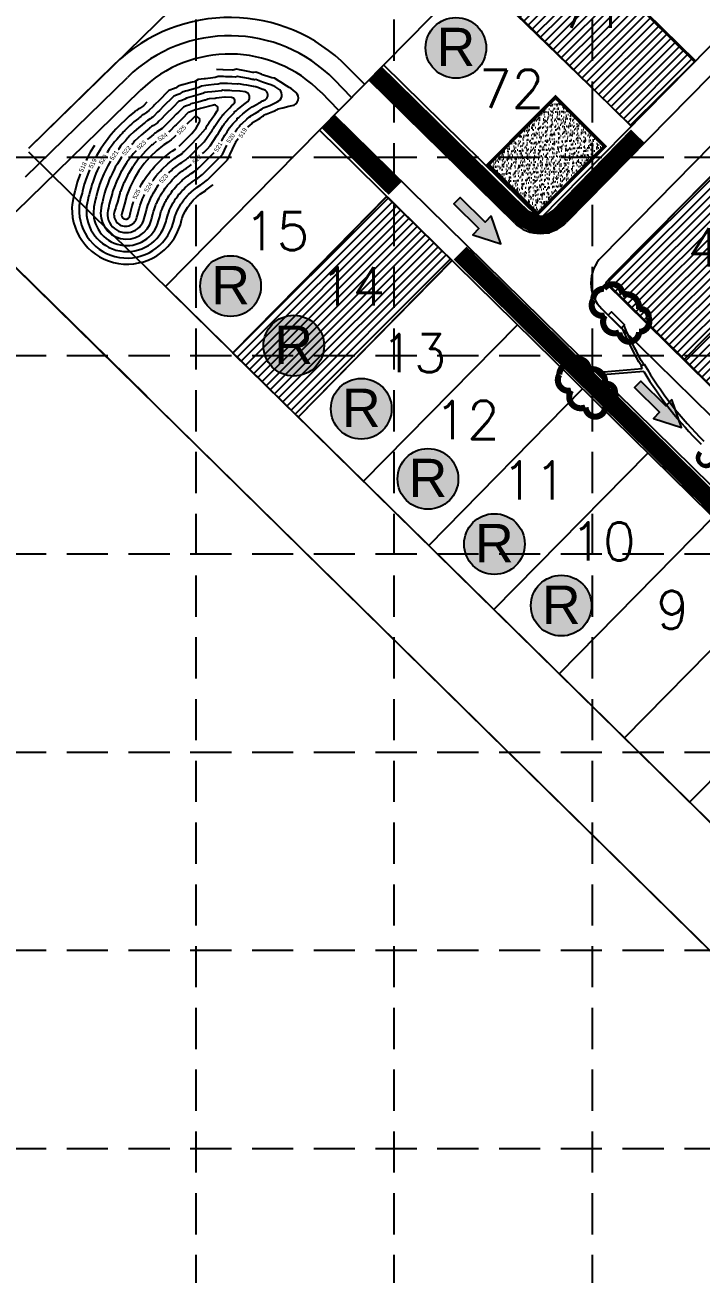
# Model space of a CAD drawing. Header units: feet. Extents: x 5163 to 12107, y -224 to 4120.
# Drawn here: x 6266 to 6636, y 1230 to 1912 of the extents above; entities that cross this region are included whole.
import ezdxf
from ezdxf.enums import TextEntityAlignment as Align

# ---------------------------------------------------------------- set-up
doc = ezdxf.new("R2010")
doc.units = ezdxf.units.FT
doc.linetypes.add('2003004C-A$0$BOUNDARY2', pattern=[1.3125, 1, -0.0625, 0.0625, -0.0625, 0.0625, -0.0625])
doc.linetypes.add('HIDDEN', pattern=[0.375, 0.25, -0.125])
for name, color, linetype in [('04017_03 CA$0$3A-SD_INLETS', 1, 'Continuous'), ('2003004C-A$0$3A-BERMS', 1, 'Continuous'), ('2003004C-A$0$3A-BND', 6, '2003004C-A$0$BOUNDARY2'), ('2003004C-A$0$3A-LOT', 2, 'Continuous'), ('2003004C-A$0$3A-LOTNO', 7, 'Continuous'), ('2003004C-A$0$3A-PVMT', 4, 'Continuous'), ('2003004C-A$0$3A-ROW', 3, 'Continuous'), ('2003004C-A$0$3A-SD', 2, 'Continuous'), ('2003004C-A$0$3A-ST_NM-PRLM', 2, 'Continuous'), ('2003004C-A$0$3A-WELL_ROAD', 1, 'Continuous'), ('2003004C-A$0$BND-WELL#1', 6, 'Continuous'), ('2003004C-A$0$XWTP', 15, 'Continuous'), ('ARROWS', 7, 'Continuous'), ('BASE', 7, 'Continuous'), ('EROSION BLANKET', 84, 'Continuous'), ('grid', 254, 'Continuous'), ('ryland lots', 7, 'Continuous'), ('SODDED LOTS', 2, 'Continuous')]:
    doc.layers.add(name, color=color, linetype=linetype)
doc.styles.add('2003004C-A$0$L100', font='simplex', dxfattribs={"height": 4})
doc.styles.add('2003004C-A$0$Standard', font='txt')
doc.styles.add('ryland', font='ARIAL.TTF', dxfattribs={"height": 25})
doc.styles.get("Standard").update_dxf_attribs({"font": 'ARIAL.TTF'})

# ---------------------------------------------------------------- blocks, each defined once
blk = doc.blocks.new('2003004C-A$0$lota')
at = {"style": '2003004C-A$0$Standard'}
blk.add_attdef('LOTDES', text='', height=0.0833, dxfattribs=at).set_placement((0, 0), align=Align.CENTER)
at = {"style": '2003004C-A$0$Standard', "flags": 1}
for tag in ['LOTAINF', 'LOTAAC', 'LOTASF']:
    blk.add_attdef(tag, text='', height=0.000000105, dxfattribs=at).set_placement((-0.0377, 0), align=Align.CENTER)
blk = doc.blocks.new('A$C2EAC1EE0')
at = {"color": 5, "const_width": 6.67}
blk.add_lwpolyline([(25.6, 42.9, 0.520567), (25.6, 42.9, 0.765195), (6.9, 33.5, 0.417879), (6.8, 16.6, 0.6649), (28.1, 13.3, 0.744833), (52.2, 11.3, 0.975642), (67.2, 26.8, 0.520567), (63.5, 45.5, 0.520567), (49.8, 44.2, 0.540264), (25.6, 42.9)], format="xyb", close=True, dxfattribs=at)
blk = doc.blocks.new('arrow')
blk.add_lwpolyline([(-67, -25.4), (-59.3, -25.4), (-59.6, -56.1), (-51.9, -56.2), (-51.6, -25.5), (-44, -25.5), (-55.3, -2.4), (-67, -25.4)], close=True)
at = {"color": 254}
for points in [[(-44, -25.5), (-67, -25.4), (-55.3, -2.4), (-67, -25.4)], [(-59.6, -56.1), (-51.9, -56.2), (-59.3, -25.4), (-51.6, -25.5)]]:
    blk.add_solid(points, dxfattribs=at)
blk = doc.blocks.new('A$C76793B94')
at = {"layer": 'BASE'}
h = blk.add_hatch(dxfattribs=at)
h.set_pattern_fill('AR-SAND', color=30, scale=2.857226, style=0)
h.set_pattern_definition([(37.5, (2419.5834, -212.506), (-0.179986, 5.505372), [0, -4.342984, 0, -4.857285, 0, -4.642993]), (7.5, (2419.5834, -212.506), (5.056653, 8.06351), [0, -2.3429256, 0, -3.9144, 0, -1.500044]), (327.5, (2416.069, -212.506), (8.897808, 0.016169), [0, -1.428613, 0, -5.143007, 0, -6.714482]), (317.5, (2416.069, -212.506), (8.589184, 2.507718), [0, -0.7143066, 0, -3.371527, 0, -3.8572555])])
h.paths.add_polyline_path([(99.6, 1.8), (99.6, 73.2), (1.8, 73.2), (1.8, 1.8)])
at = {"layer": 'BASE', "color": 30, "linetype": 'Continuous', "const_width": 3.57}
blk.add_lwpolyline([(1.8, 1.8), (99.6, 1.8), (99.6, 73.2), (1.8, 73.2)], close=True, dxfattribs=at)
blk = doc.blocks.new('RYLAND')
h = blk.add_hatch(color=81)
h.paths.add_polyline_path([(1.164, -1.048, 1), (-1.408, -1.048, 1)])
h.paths.add_polyline_path([(-1.348, -2.228), (1.104, -2.228), (1.104, 0.21), (-1.348, 0.21)], flags=25)
at = {"color": 5}
blk.add_circle((-0.122, -1.048), 1.286, dxfattribs=at)
at = {"layer": 'BASE', "color": 5, "style": 'ryland'}
blk.add_text('R', height=1.625, dxfattribs=at).set_placement((-0.122, -1.821), align=Align.CENTER)

msp = doc.modelspace()

# ---------------------------------------------------------------- hatches: boundary and pattern name
at = {"layer": 'SODDED LOTS', "linetype": 'Continuous'}
h = msp.add_hatch(dxfattribs=at)
h.set_pattern_fill('ANSI31', color=256, style=0)
h.paths.add_polyline_path([(6597.34, 1857.47), (6632.25, 1891.96), (6547.67, 1975.6), (6512.15, 1940.1)])
h = msp.add_hatch(dxfattribs=at)
h.set_pattern_fill('ANSI31', color=256, style=0)
h.paths.add_polyline_path([(6663.36, 1695.52), (6745.8, 1780.05), (6783.08, 1744.95), (6699.21, 1659.7), (6804.68, 1554.06), (6888.47, 1639.2), (6941.99, 1587.48), (6841.65, 1518.17), (6917.71, 1442.3), (6985.57, 1475.16), (7030.88, 1493.82), (6986.94, 1604.59), (7036.46, 1623.58), (7088.63, 1639.49), (7138.69, 1653.72), (7170.5, 1539.28), (7216.46, 1550.58), (7164.73, 1785.01), (7110.66, 1770.64), (7062.27, 1756.7), (7019.1, 1744.06), (7007.77, 1730.55), (6992.94, 1724.02), (6970.71, 1723.15), (6952.83, 1730.55), (6938.44, 1746.24), (6933.65, 1758), (6931.03, 1766.28), (6831.05, 1864.49), (6746.59, 1779.71), (6711.4, 1813.37), (6793.97, 1899.57), (6753.1, 1942.27), (6585.32, 1773.09), (6586.32, 1769.43), (6626.61, 1729.5), (6661.24, 1694.89)])
h = msp.add_hatch(dxfattribs=at)
h.set_pattern_fill('ANSI31', color=256, style=0)
h.paths.add_polyline_path([(6499.8, 1783.55), (6463.98, 1818.51), (6380.06, 1732.89), (6415.77, 1697.9)])

# ---------------------------------------------------------------- linework, layer by layer
at = {"layer": '04017_03 CA$0$3A-SD_INLETS', "color": 5}
for points in [[(6585.21, 1753.61), (6592.34, 1746.6), (6594.09, 1748.38), (6586.96, 1755.4)], [(6573.92, 1723.34), (6581.05, 1716.32), (6582.8, 1718.11), (6575.67, 1725.12)]]:
    msp.add_lwpolyline(points, close=True, dxfattribs=at)
at = {"layer": '2003004C-A$0$3A-BERMS', "color": 43, "linetype": 'Continuous'}
for points, elevation in [([(6405.64, 1876.73), (6402.94, 1878.53), (6402.08, 1878.96), (6401.51, 1879.17), (6401.37, 1879.21), (6398.39, 1880.27), (6396.34, 1881), (6394.43, 1881.68), (6392.61, 1882.33), (6391.96, 1882.29), (6391.75, 1882.25), (6391.25, 1882.35), (6390.7, 1882.46), (6388.54, 1882.88), (6385.46, 1883.48), (6384.43, 1883.68), (6382.62, 1884.03), (6381.31, 1883.71), (6379.69, 1883.78), (6375.98, 1883.93), (6374.95, 1883.97), (6372.02, 1884.09), (6370.32, 1883.4), (6369.19, 1883.27), (6365.02, 1882.82), (6364.31, 1882.74), (6361.08, 1882.39), (6359.08, 1881.19), (6358.89, 1881.14), (6357.84, 1880.86), (6357.13, 1880.67), (6352.69, 1879.5), (6352.33, 1879.4), (6350.09, 1878.81), (6348.64, 1877.68), (6348.56, 1877.6), (6348.09, 1877.42), (6345.15, 1876.3), (6344.2, 1875.41), (6343.69, 1874.91), (6340.66, 1871.88), (6340.12, 1871.33), (6337.13, 1868.34), (6336.62, 1867.83), (6334, 1865.22), (6333.71, 1864.92), (6333.36, 1864.69), (6333, 1864.45), (6331.25, 1863.29), (6330.59, 1862.84), (6329.83, 1862.26), (6329.69, 1862.14), (6329.13, 1861.69), (6328.41, 1861.12), (6325.96, 1859.17), (6324.64, 1858.02), (6323.79, 1857.2), (6321.06, 1854.6), (6319.84, 1853.34), (6319.76, 1853.24), (6319.5, 1852.95), (6318.76, 1852.1), (6316.57, 1849.62), (6315.47, 1848.25), (6314.68, 1847.18), (6312.54, 1844.26), (6311.56, 1842.81), (6311.29, 1842.35)], 520), ([(6414.44, 1875.32), (6414.06, 1875.66), (6413.07, 1876.51), (6411.91, 1877.4), (6410.84, 1878.04), (6409.45, 1878.9), (6406.33, 1880.85), (6405.4, 1881.43), (6402.75, 1883.07), (6401.53, 1883.22), (6401.31, 1883.21), (6400.21, 1883.6), (6396.28, 1885), (6395.65, 1885.23), (6392.55, 1886.33), (6391.44, 1886.26), (6391.09, 1886.2), (6390.94, 1886.23), (6390.05, 1886.4), (6389.42, 1886.53), (6384.81, 1887.42), (6384.58, 1887.47), (6381.97, 1887.97), (6380.07, 1887.51), (6379.81, 1887.52), (6374.74, 1887.73), (6374.67, 1887.74), (6371.06, 1887.89)], 519), ([(6371.24, 1851.61), (6371.33, 1851.75), (6371.36, 1851.78), (6371.39, 1851.82), (6371.55, 1852.07), (6371.78, 1852.41), (6372.86, 1854.41), (6374.66, 1857), (6375.32, 1857.95), (6375.23, 1858.13), (6376.02, 1858.98), (6376.17, 1859.15), (6376.49, 1859.49), (6377.55, 1860.86), (6380.06, 1863.51), (6380.87, 1864.36), (6380.83, 1864.47), (6381.75, 1865.2), (6381.93, 1865.35), (6382.67, 1865.94), (6383.4, 1866.62), (6386.83, 1869.29), (6388.25, 1870.41)], 522), ([(6373.9, 1848.86), (6373.93, 1848.89), (6374.09, 1849.14), (6375.61, 1851.95), (6376.91, 1853.82), (6377.39, 1854.51), (6377.57, 1854.9), (6377.81, 1855.41), (6378.05, 1855.67), (6378.28, 1855.91), (6379.98, 1858.11), (6381.81, 1860.04), (6382.39, 1860.65), (6382.32, 1860.87), (6382.99, 1861.4), (6383.37, 1861.71), (6383.91, 1862.13), (6385.53, 1863.64), (6388.04, 1865.6), (6388.72, 1866.13), (6388.7, 1866.27), (6389.46, 1866.7), (6390.66, 1867.4), (6393.62, 1869.09), (6393.99, 1869.39), (6395.51, 1870.24), (6396.29, 1870.68), (6396.49, 1870.78), (6397.12, 1871.05), (6397.65, 1871.3)], 521), ([(6381.25, 1853.85), (6382.42, 1855.36), (6383.55, 1856.56), (6383.92, 1856.94), (6383.81, 1857.27), (6384.23, 1857.6), (6384.81, 1858.07), (6385.15, 1858.33), (6387.66, 1860.66), (6389.24, 1861.9), (6389.68, 1862.23), (6389.64, 1862.48), (6390.11, 1862.76), (6392.38, 1864.06), (6394.27, 1865.15), (6395.17, 1865.86), (6396.15, 1866.4), (6396.65, 1866.68), (6396.65, 1866.85), (6397.18, 1867.05), (6397.65, 1867.24), (6398.28, 1867.48), (6400.27, 1868.26), (6404.33, 1870.16)], 520), ([(6333.1, 1869.97), (6331.18, 1868.05), (6331.16, 1868.03), (6331.15, 1868.03), (6331.14, 1868.02), (6329.04, 1866.63), (6328.24, 1866.09), (6327.34, 1865.39), (6327.31, 1865.36), (6326.63, 1864.82), (6326.4, 1864.64), (6323.47, 1862.3), (6321.88, 1860.91), (6321.57, 1860.62), (6318.3, 1857.5), (6316.84, 1855.98), (6316.8, 1855.94), (6316.5, 1855.59), (6316.19, 1855.24), (6313.57, 1852.26), (6312.25, 1850.62), (6311.89, 1850.13), (6309.32, 1846.63), (6308.15, 1844.88), (6307.78, 1844.29), (6305.57, 1840.65), (6305.29, 1840.13)], 519), ([(6388.26, 1856.27), (6389.79, 1857.68), (6390.45, 1858.2), (6390.63, 1858.34), (6390.57, 1858.7), (6390.77, 1858.81), (6394.1, 1860.72), (6394.93, 1861.2), (6396.35, 1862.32), (6396.79, 1862.56), (6397.01, 1862.69), (6397, 1862.96), (6397.24, 1863.06), (6398.06, 1863.37), (6398.33, 1863.48), (6401.94, 1864.88), (6403.31, 1865.42), (6403.91, 1865.84), (6404.2, 1865.95), (6404.45, 1866.04), (6404.48, 1866.23), (6404.74, 1866.28), (6406.46, 1866.67), (6407.35, 1866.87), (6410.72, 1867.73), (6412.43, 1868.1)], 519), ([(6336.23, 1827.11), (6336.28, 1827.19), (6337.48, 1828.82), (6338.15, 1829.72), (6338.89, 1830.57), (6339.1, 1830.81), (6340.45, 1832.34), (6341.18, 1833.18), (6341.99, 1833.95), (6342.23, 1834.17), (6343.71, 1835.59), (6344.51, 1836.35), (6345.38, 1837.04), (6345.64, 1837.25), (6347.25, 1838.53), (6348.11, 1839.22), (6349.02, 1839.83), (6349.45, 1840.11), (6352.09, 1841.86), (6352.6, 1842.26), (6352.69, 1842.34), (6352.7, 1842.36), (6352.8, 1842.46), (6353.39, 1843.05), (6353.91, 1843.57), (6356.92, 1846.58), (6357.45, 1847.11), (6360.46, 1850.12), (6360.99, 1850.65), (6365.17, 1855.47)], 524), ([(6345.13, 1831.41), (6345.22, 1831.5), (6346.47, 1832.69), (6347.15, 1833.33), (6347.87, 1833.91), (6348.39, 1834.33), (6349.74, 1835.41), (6350.47, 1835.98), (6351.23, 1836.49), (6352.09, 1837.06), (6354.3, 1838.53), (6355.32, 1839.33), (6355.5, 1839.5), (6355.53, 1839.53), (6355.73, 1839.73), (6356.22, 1840.22), (6357.26, 1841.26), (6359.75, 1843.75), (6360.8, 1844.81), (6363.29, 1847.29), (6364.35, 1848.35), (6368.97, 1854.94)], 523), ([(6363.55, 1841.89), (6364.16, 1842.5), (6366.12, 1844.46), (6367.71, 1846.06), (6371.39, 1851.82)], 522), ([(6377.18, 1838.55), (6381.1, 1847.03), (6381.4, 1847.46), (6381.51, 1847.63), (6381.6, 1847.93), (6381.71, 1848.22), (6381.82, 1848.71), (6381.87, 1848.76), (6382.94, 1850.14)], 519), ([(6304.39, 1846.4), (6302.16, 1842.73), (6300.97, 1840.58), (6300.93, 1840.49), (6299.81, 1838.21)], 518), ([(6329.31, 1823.58), (6329.52, 1824.02), (6330.21, 1825.14), (6331.42, 1827.13), (6332.09, 1828.25), (6332.87, 1829.3), (6334.26, 1831.19), (6335.03, 1832.23), (6335.88, 1833.21), (6337.44, 1834.98), (6338.3, 1835.95), (6339.23, 1836.84), (6340.95, 1838.48), (6341.88, 1839.37), (6342.88, 1840.17), (6344.75, 1841.66), (6345.75, 1842.45), (6346.81, 1843.16), (6348.96, 1844.58)], 525), ([(6373.88, 1848.83), (6373.9, 1848.86)], 521), ([(6376.55, 1846.15), (6376.76, 1846.53)], 520)]:
    msp.add_lwpolyline(points, dxfattribs=dict(at, elevation=elevation))
for points, elevation in [([(6397.65, 1871.3, 0.641403), (6397.17, 1876.73), (6396.57, 1876.94), (6396.4, 1877), (6393.22, 1878.14), (6392.67, 1878.33), (6392.47, 1878.32), (6392.41, 1878.31), (6391.55, 1878.48), (6391.36, 1878.51), (6387.65, 1879.23), (6386.12, 1879.53), (6384.28, 1879.89), (6383.28, 1880.08), (6382.55, 1879.9), (6379.56, 1880.03), (6377.22, 1880.13), (6375.23, 1880.21), (6373.26, 1880.29), (6372.12, 1879.82), (6369.8, 1879.57), (6366.81, 1879.24), (6365.27, 1879.07), (6362.87, 1878.81), (6361.39, 1877.93), (6360.94, 1877.81), (6360.15, 1877.6), (6358.44, 1877.14), (6355, 1876.23), (6354.16, 1876.01), (6352.4, 1875.55), (6351.26, 1874.66), (6351.2, 1874.59), (6350.14, 1874.19), (6347.79, 1873.3), (6347.03, 1872.58), (6345.92, 1871.47), (6343.49, 1869.05), (6342.35, 1867.91), (6339.96, 1865.51), (6338.92, 1864.48), (6336.83, 1862.39), (6336.25, 1861.81), (6335.57, 1861.36), (6334.86, 1860.89), (6333.46, 1859.96), (6332.93, 1859.6), (6332.33, 1859.13), (6332.07, 1858.93), (6331.62, 1858.57), (6330.42, 1857.61), (6328.46, 1856.04), (6327.4, 1855.12), (6326, 1853.79), (6323.82, 1851.71), (6322.85, 1850.69), (6322.71, 1850.54), (6322.51, 1850.31), (6321.32, 1848.96), (6319.58, 1846.98), (6318.69, 1845.88), (6317.48, 1844.23), (6317.35, 1844.06)], 521), ([(6388.25, 1870.41, 0.618006), (6386.81, 1875.58), (6384.13, 1876.1), (6383.93, 1876.14), (6383.79, 1876.1), (6379.43, 1876.28), (6378.46, 1876.32), (6375.51, 1876.45), (6374.5, 1876.49), (6373.91, 1876.25), (6370.41, 1875.87), (6368.61, 1875.67), (6366.23, 1875.41), (6364.67, 1875.24), (6363.7, 1874.66), (6362.98, 1874.47), (6362.46, 1874.33), (6359.75, 1873.61), (6357.3, 1872.97), (6355.99, 1872.62), (6354.71, 1872.28), (6353.88, 1871.63), (6353.83, 1871.59), (6352.19, 1870.96), (6350.43, 1870.29), (6349.86, 1869.75), (6348.14, 1868.04), (6346.32, 1866.22), (6344.58, 1864.48), (6342.79, 1862.68), (6341.23, 1861.13), (6339.66, 1859.56), (6338.8, 1858.7), (6337.79, 1858.03), (6336.72, 1857.32), (6335.68, 1856.63), (6335.28, 1856.36), (6334.82, 1856.01), (6334.45, 1855.71), (6334.12, 1855.44), (6332.42, 1854.09), (6330.96, 1852.92), (6330.16, 1852.23), (6328.21, 1850.37), (6326.58, 1848.81), (6325.85, 1848.05), (6325.66, 1847.84), (6325.51, 1847.66), (6324.75, 1846.8)], 522), ([(6368.97, 1854.94), (6369.02, 1855.01), (6369.04, 1855.03), (6369.08, 1855.09), (6369.18, 1855.24), (6369.47, 1855.67), (6370.12, 1856.87), (6372.42, 1860.17), (6373.26, 1861.38), (6373.22, 1861.47), (6374.22, 1862.56), (6374.29, 1862.63), (6374.69, 1863.06), (6375.11, 1863.6), (6378.32, 1866.99), (6379.34, 1868.07), (6379.34, 1868.08), (6380.46, 1868.97, 0.694448), (6379.3, 1872.54), (6375.79, 1872.68), (6375.74, 1872.69), (6375.71, 1872.67), (6371.02, 1872.16), (6370.4, 1872.09), (6367.19, 1871.74), (6366.46, 1871.66), (6366.01, 1871.39), (6365.03, 1871.13), (6364.77, 1871.07), (6361.06, 1870.08), (6359.61, 1869.7), (6357.83, 1869.23), (6357.02, 1869.01), (6356.5, 1868.61), (6356.47, 1868.58), (6354.24, 1867.73), (6353.07, 1867.28), (6352.69, 1866.93), (6350.36, 1864.6), (6349.15, 1863.39), (6346.81, 1861.05), (6345.61, 1859.86), (6343.53, 1857.78), (6342.49, 1856.73), (6341.34, 1855.59), (6340, 1854.69), (6338.59, 1853.76), (6337.89, 1853.29), (6337.62, 1853.11), (6337.32, 1852.88), (6336.84, 1852.49), (6336.61, 1852.31), (6334.43, 1850.57), (6333.45, 1849.79), (6333.2, 1849.57)], 523), ([(6404.33, 1870.16, 0.541996), (6405.64, 1876.73, 0.541996)], 520), ([(6412.43, 1868.1, 0.641485), (6414.44, 1875.32, 0.592283)], 519), ([(6365.17, 1855.47), (6365.43, 1855.96), (6365.39, 1856.02), (6365.44, 1856.11), (6366.04, 1857.2), (6366.01, 1857.25), (6366.71, 1858.28), (6366.72, 1858.29), (6366.77, 1858.36), (6366.8, 1858.41), (6367.16, 1858.94), (6367.38, 1859.33), (6370.17, 1863.35), (6371.55, 1865.34, 0.697882), (6369.4, 1868.41), (6362.37, 1866.55), (6361.92, 1866.43), (6359.66, 1865.83), (6359.33, 1865.75), (6359.12, 1865.58), (6359.11, 1865.57), (6356.29, 1864.5), (6355.7, 1864.28), (6355.51, 1864.1), (6352.58, 1861.17), (6351.98, 1860.56), (6349.04, 1857.63), (6348.44, 1857.03), (6345.84, 1854.43), (6345.32, 1853.9), (6345.09, 1853.68)], 524), ([(6350.67, 1845.98), (6354.1, 1849.41), (6357.63, 1852.95), (6359.97, 1855.88), (6359.97, 1855.88), (6361.74, 1859.13, 0.866432), (6358.57, 1861.5), (6354.99, 1857.91)], 525), ([(6348.92, 1851.85), (6348.14, 1851.07), (6346.43, 1849.36), (6344.42, 1848.03), (6342.31, 1846.63), (6341.6, 1846.06), (6338.44, 1843.54), (6334.86, 1840.12), (6334.52, 1839.74), (6331.59, 1836.41), (6328.65, 1832.42), (6326.08, 1828.19), (6323.89, 1823.75), (6322.1, 1819.13), (6320.84, 1814.3), (6319.33, 1809.18, 0.929735), (6323.52, 1807.22), (6323.52, 1807.22), (6324.19, 1809.78), (6325.1, 1813.27), (6325.54, 1814.96), (6325.84, 1815.73)], 525), ([(6307.08, 1834.87), (6305.96, 1832.6), (6305.25, 1830.99), (6304.69, 1829.54), (6303.46, 1826.38), (6302.97, 1824.98), (6302.75, 1824.19), (6301.9, 1820.94), (6301.49, 1819.35), (6301.24, 1818.4), (6300.73, 1816.45), (6300.15, 1813.14), (6300.11, 1812.24, 0.906896), (6343.46, 1804.43), (6343.54, 1804.73), (6343.85, 1805.94), (6344.45, 1808.22), (6344.6, 1808.79), (6344.82, 1809.34), (6345.05, 1809.94), (6345.5, 1811.1), (6345.66, 1811.51), (6345.86, 1811.92), (6346.2, 1812.61), (6346.88, 1813.99), (6347.07, 1814.38), (6347.3, 1814.75), (6348.11, 1816.09), (6348.51, 1816.74), (6348.73, 1817.11), (6348.98, 1817.45), (6349.92, 1818.73), (6350.37, 1819.34), (6350.62, 1819.68), (6350.9, 1820), (6351.96, 1821.2), (6352.46, 1821.77), (6352.73, 1822.08), (6353.03, 1822.36), (6354.21, 1823.49), (6354.75, 1824), (6355.04, 1824.28), (6355.36, 1824.53), (6356.65, 1825.56), (6357.23, 1826.03), (6357.54, 1826.27), (6357.87, 1826.49), (6360, 1827.91), (6360.93, 1828.53), (6363.48, 1830.53), (6363.93, 1830.96), (6364.02, 1831.05), (6364.51, 1831.55), (6364.7, 1831.73), (6367.3, 1834.33), (6368.24, 1835.27), (6370.87, 1837.9), (6371.77, 1838.8), (6374.44, 1841.47), (6376.55, 1846.15)], 520), ([(6327.16, 1843.48), (6326.45, 1842.69), (6325.58, 1841.69), (6325.14, 1841.15), (6323.07, 1838.32), (6322.21, 1837.16), (6321.82, 1836.57), (6319.98, 1833.55), (6319.25, 1832.34), (6318.91, 1831.73), (6317.33, 1828.53), (6316.72, 1827.29), (6316.44, 1826.65), (6315.14, 1823.3), (6314.64, 1822.03), (6314.45, 1821.47), (6314.36, 1821.16), (6314.02, 1819.86), (6313.1, 1816.32), (6312.54, 1814.19), (6312.34, 1813.41), (6312.11, 1812.1, 1.045592), (6331.59, 1806.48), (6331.93, 1807.76), (6332.6, 1810.34), (6332.84, 1811.25), (6333.16, 1812.49), (6333.63, 1813.69), (6334.13, 1814.98), (6334.31, 1815.44), (6334.66, 1816.35), (6335.09, 1817.22), (6335.84, 1818.75), (6336.12, 1819.3), (6336.54, 1820.16), (6337.04, 1820.98), (6337.37, 1821.52), (6338.25, 1822.97), (6338.75, 1823.79), (6339.31, 1824.56), (6339.56, 1824.9)], 523), ([(6338.15, 1848.43), (6336.43, 1847.06), (6335.95, 1846.67), (6335.68, 1846.44), (6332.64, 1843.54), (6332.1, 1843.02), (6331.85, 1842.77), (6331.56, 1842.44), (6331.51, 1842.38), (6329.02, 1839.55), (6328.58, 1839.05), (6328.36, 1838.78), (6325.86, 1835.37), (6325.43, 1834.79), (6325.24, 1834.5), (6323.03, 1830.87), (6322.67, 1830.27), (6322.5, 1829.96), (6320.61, 1826.14), (6320.31, 1825.52), (6320.17, 1825.2), (6318.62, 1821.21), (6318.37, 1820.58), (6318.27, 1820.3), (6318.23, 1820.15), (6318.06, 1819.5), (6316.97, 1815.31), (6316.34, 1813.44), (6316.07, 1812.44), (6315.37, 1810.41, 1.039635), (6327.63, 1807.12), (6328.06, 1808.77), (6328.85, 1811.81), (6328.97, 1812.26), (6329.35, 1813.73), (6329.9, 1815.14), (6330.49, 1816.66), (6330.58, 1816.89), (6331, 1817.96), (6331.51, 1818.99), (6331.82, 1819.63)], 524), ([(6301.75, 1832.95), (6301.52, 1832.44), (6301.2, 1831.62), (6299.73, 1827.82), (6299.14, 1826.15), (6298.88, 1825.2), (6297.86, 1821.3), (6297.62, 1820.37), (6297.47, 1819.8), (6296.86, 1817.46), (6296.16, 1813.5), (6296.1, 1812.23, 0.890195), (6347.43, 1803.82), (6347.61, 1804.47), (6348.32, 1807.21), (6348.41, 1807.56), (6348.54, 1807.9), (6348.69, 1808.26), (6349.23, 1809.65), (6349.32, 1809.9), (6349.44, 1810.15), (6349.65, 1810.57), (6350.46, 1812.22), (6350.58, 1812.45), (6350.72, 1812.68), (6351.69, 1814.28), (6351.93, 1814.66), (6352.06, 1814.88), (6352.21, 1815.08), (6353.33, 1816.62), (6353.6, 1816.97), (6353.74, 1817.17), (6353.9, 1817.35), (6355.18, 1818.8), (6355.46, 1819.13), (6355.62, 1819.3), (6355.79, 1819.47), (6357.2, 1820.82), (6357.51, 1821.11), (6357.68, 1821.27), (6357.85, 1821.41), (6359.4, 1822.64), (6359.72, 1822.9), (6359.9, 1823.04), (6360.08, 1823.16), (6362.64, 1824.86), (6363.14, 1825.19), (6366.21, 1827.59), (6366.75, 1828.11), (6366.84, 1828.22), (6367.44, 1828.82), (6367.53, 1828.91), (6370.65, 1832.02), (6371.07, 1832.44), (6374.22, 1835.6), (6374.6, 1835.98), (6377.18, 1838.55)], 519), ([(6313.18, 1837.77), (6312.41, 1836.5), (6311.74, 1835.27), (6310.77, 1833.31), (6309.54, 1830.83), (6308.98, 1829.54), (6308.17, 1827.46), (6307.19, 1824.93), (6306.79, 1823.81), (6306.62, 1823.18), (6305.94, 1820.58), (6305.36, 1818.34), (6305.01, 1817), (6304.6, 1815.44), (6304.13, 1812.79), (6304.1, 1812.09, 0.939325), (6339.5, 1805.1), (6339.67, 1805.74), (6340.1, 1807.41), (6340.58, 1809.23), (6340.79, 1810.03), (6341.09, 1810.79), (6341.41, 1811.62), (6341.77, 1812.55), (6341.99, 1813.13), (6342.27, 1813.68), (6342.75, 1814.66), (6343.29, 1815.76), (6343.56, 1816.31), (6343.88, 1816.83), (6344.53, 1817.9), (6345.09, 1818.82), (6345.4, 1819.34), (6345.76, 1819.82), (6346.51, 1820.85), (6347.15, 1821.71), (6347.5, 1822.19), (6347.9, 1822.64), (6348.75, 1823.61), (6349.46, 1824.41), (6349.84, 1824.85), (6350.27, 1825.26), (6351.21, 1826.16), (6351.99, 1826.9), (6352.41, 1827.3), (6352.86, 1827.66), (6353.9, 1828.48), (6354.73, 1829.15), (6355.18, 1829.51), (6355.66, 1829.83), (6357.36, 1830.96), (6358.72, 1831.86), (6360.76, 1833.46), (6361.12, 1833.8), (6361.19, 1833.88), (6361.59, 1834.28), (6361.87, 1834.56), (6363.95, 1836.64), (6365.41, 1838.1), (6367.51, 1840.2), (6368.94, 1841.63), (6369.79, 1842.47)], 521), ([(6319.41, 1840.1), (6318.99, 1839.53), (6318.4, 1838.65), (6316.93, 1836.24), (6315.83, 1834.42), (6315.32, 1833.5), (6314.05, 1830.92), (6313.13, 1829.06), (6312.71, 1828.09), (6311.65, 1825.38), (6310.92, 1823.48), (6310.62, 1822.64), (6310.49, 1822.17), (6309.98, 1820.22), (6309.23, 1817.33), (6308.77, 1815.6), (6308.47, 1814.42), (6308.12, 1812.44), (6308.1, 1812.1, 0.981411), (6335.55, 1805.81), (6335.8, 1806.75), (6336.35, 1808.87), (6336.71, 1810.24), (6336.98, 1811.26), (6337.36, 1812.24), (6337.77, 1813.3), (6338.04, 1814), (6338.33, 1814.74), (6338.68, 1815.45), (6339.3, 1816.7), (6339.7, 1817.53), (6340.05, 1818.23), (6340.46, 1818.91), (6340.95, 1819.71), (6341.67, 1820.9), (6342.08, 1821.56), (6342.54, 1822.19), (6343.1, 1822.96), (6343.93, 1824.08), (6344.38, 1824.7), (6344.89, 1825.28), (6345.53, 1826.01), (6346.45, 1827.05), (6346.96, 1827.63), (6347.51, 1828.15), (6348.22, 1828.83), (6349.23, 1829.8), (6349.78, 1830.32), (6350.37, 1830.79), (6351.14, 1831.4), (6352.24, 1832.28), (6352.82, 1832.75), (6353.45, 1833.16), (6354.72, 1834.01), (6356.51, 1835.19), (6357.41, 1835.9)], 522), ([(6296.58, 1830.77), (6296, 1829.27), (6295.32, 1827.32), (6295.01, 1826.21), (6293.82, 1821.67), (6293.75, 1821.38), (6293.7, 1821.2), (6292.99, 1818.47), (6292.18, 1813.85), (6292.11, 1812.52, 0.874127), (6351.36, 1803.03), (6352.19, 1806.19), (6352.22, 1806.32), (6352.27, 1806.45), (6352.32, 1806.58), (6352.95, 1808.2), (6352.99, 1808.29), (6353.03, 1808.38), (6353.1, 1808.52), (6354.05, 1810.45), (6354.09, 1810.52), (6354.13, 1810.6), (6355.27, 1812.47), (6355.34, 1812.59), (6355.38, 1812.65), (6355.43, 1812.72), (6356.74, 1814.5), (6356.82, 1814.6), (6356.86, 1814.66), (6356.9, 1814.71), (6358.39, 1816.4), (6358.46, 1816.49), (6358.5, 1816.53), (6358.55, 1816.57), (6360.2, 1818.15), (6360.27, 1818.21), (6360.31, 1818.25), (6360.35, 1818.28), (6362.15, 1819.72), (6362.22, 1819.78), (6362.25, 1819.8), (6362.29, 1819.83), (6365.27, 1821.81), (6365.36, 1821.86), (6368.93, 1824.66), (6369.24, 1824.96)], 518)]:
    msp.add_lwpolyline(points, format="xyb", dxfattribs=dict(at, elevation=elevation))
at = {"layer": '2003004C-A$0$3A-BND', "color": 7, "linetype": 'Continuous'}
msp.add_lwpolyline([(6260.92, 1780.05), (6843.91, 1206.43, -0.154787), (7506.19, 1418.34), (7672.25, 1418.76), (7671.83, 1583.76), (7768.18, 1584), (7767.9, 1694), (7817.9, 1694.13), (7817.5, 1854.13), (7827.5, 1854.15), (7827.22, 1964.15), (7856.5, 1964.23), (7856.1, 2124.23), (7906.81, 2124.36), (7906.13, 2394.36), (7976.13, 2394.53), (7975.45, 2664.53)], format="xyb", dxfattribs=at)
msp.add_lwpolyline([(6315.04, 2238.78), (6492.85, 2063.91), (6268.58, 1844.93)], dxfattribs=at)
at = {"layer": '2003004C-A$0$3A-LOT', "color": 7, "linetype": 'Continuous'}
for p, q in [((6858.04, 2292.63), (6343.27, 1769.2)), ((6547.29, 1976.65), (6632.85, 1892.51)), ((6512.23, 1941), (6597.79, 1856.86)), ((6626.46, 1729.14), (6794.74, 1900.25)), ((6380.12, 1732.96), (6464.26, 1818.52)), ((6415.77, 1697.9), (6499.91, 1783.46)), ((6886.35, 1235.13), (6343.27, 1769.2)), ((6451.42, 1662.84), (6535.56, 1748.4)), ((6487.07, 1627.78), (6571.21, 1713.34)), ((6522.72, 1592.72), (6606.86, 1678.28)), ((6558.37, 1557.66), (6642.51, 1643.22)), ((6594.02, 1522.61), (6678.16, 1608.16)), ((6629.67, 1487.55), (6713.81, 1573.11))]:
    msp.add_line(p, q, dxfattribs=at)
at = {"layer": '2003004C-A$0$3A-PVMT', "color": 7, "linetype": 'Continuous'}
for p, q in [((6923.08, 2171.22), (6562.19, 1804.26)), ((6737.8, 1944.32), (6581.44, 1785.33)), ((6533.91, 1804.02), (6454.41, 1882.2)), ((6910.17, 1396.13), (6435.48, 1862.95)), ((6905.22, 1438.87), (6581.68, 1757.05))]:
    msp.add_line(p, q, dxfattribs=at)
for centre, start, end in [((6547.93, 1818.28), 225.47882, 315.47821), ((6595.7, 1771.31), 135.47821, 225.47882)]:
    msp.add_arc(centre, 20, start, end, dxfattribs=at)
at = {"layer": '2003004C-A$0$3A-ROW', "color": 7, "linetype": 'Continuous'}
for p, q in [((6920.33, 2184.83), (6548.03, 1806.26)), ((6751.96, 1942.32), (6583.68, 1771.2)), ((6548.03, 1806.26), (6462.47, 1890.4)), ((6902.1, 1387.93), (6427.41, 1854.75)), ((6917.62, 1442.81), (6583.68, 1771.2))]:
    msp.add_line(p, q, dxfattribs=at)
at = {"layer": '2003004C-A$0$3A-SD', "color": 5, "linetype": 'Continuous'}
for p, q in [((6602.96, 1725.67), (6604.91, 1726.8)), ((6603.79, 1724.26), (6578.64, 1722.16)), ((6604.64, 1722.83), (6580.05, 1720.77))]:
    msp.add_line(p, q, dxfattribs=at)
for points in [[(6604.58, 1726.61, -0.026375), (6595.01, 1745.31), (6593.81, 1747.99)], [(6603.29, 1725.86, -0.026375), (6593.64, 1744.7), (6592.68, 1746.84)]]:
    msp.add_lwpolyline(points, format="xyb", dxfattribs=at)
for radius, start, end in [(198.88, 210.12494, 225.47882), (201.13, 210.12494, 210.58918), (201.13, 211.0648, 225.47882)]:
    msp.add_arc((6776.92, 1826.61), radius, start, end, dxfattribs=at)
at = {"layer": '2003004C-A$0$3A-WELL_ROAD', "color": 7, "linetype": 'Continuous'}
for p, q in [((6268.58, 1844.93), (6315.45, 1890.7)), ((6452.1, 1879.57), (6442.72, 1889.17)), ((6266.71, 1829.14), (6322.43, 1883.54)), ((6444.94, 1872.58), (6435.56, 1882.19)), ((6261.64, 1810.2), (6329.42, 1876.39)), ((6437.79, 1865.59), (6428.41, 1875.2))]:
    msp.add_line(p, q, dxfattribs=at)
for radius in [90, 80, 70]:
    msp.add_arc((6378.32, 1826.3), radius, 44.31545, 134.31545, dxfattribs=at)
at = {"layer": '2003004C-A$0$BND-WELL#1', "color": 7, "linetype": 'Continuous', "ltscale": 0.01}
msp.add_line((6492.85, 2063.91), (6268.58, 1844.93), dxfattribs=at)
msp.add_lwpolyline([(6268.34, 1842.89), (6869.1, 1252.08), (6833.79, 1216.68), (6260.93, 1780.07)], dxfattribs=at)
at = {"layer": '2003004C-A$0$XWTP', "color": 7, "linetype": 'Continuous'}
msp.add_line((6333.08, 1709.28), (6260.94, 1780.19), dxfattribs=at)
at = {"layer": 'EROSION BLANKET', "linetype": 'Continuous', "const_width": 10}
for points in [[(6601.2, 1851.56), (6558.31, 1807.61), (6551.5, 1803.01), (6545.52, 1803.38), (6538.8, 1806.74), (6532.21, 1812.95), (6458.17, 1885.66)], [(6432.06, 1859.34), (6468.69, 1822.87)], [(6504.24, 1787.54), (6646.18, 1647.34)]]:
    msp.add_lwpolyline(points, dxfattribs=at)
at = {"layer": 'grid', "color": 252, "linetype": 'HIDDEN', "ltscale": 90}
for p, q in [((6359.75, 4007.6), (6359.75, 214.43)), ((6468.09, 4007.6), (6468.09, 214.43)), ((6576.42, 4007.6), (6576.42, 214.43)), ((5276.78, 1839.91), (11993.45, 1839.91)), ((5276.78, 1731.57), (11993.45, 1731.57)), ((5276.78, 1623.24), (11993.45, 1623.24)), ((5276.78, 1514.91), (11993.45, 1514.91)), ((5276.78, 1406.57), (11993.45, 1406.57)), ((5276.78, 1298.24), (11993.45, 1298.24))]:
    msp.add_line(p, q, dxfattribs=at)
at = {"layer": 'SODDED LOTS', "linetype": 'Continuous'}
for points in [[(6597.34, 1857.47), (6632.25, 1891.96), (6547.67, 1975.6), (6512.15, 1940.1)], [(6499.8, 1783.55), (6463.98, 1818.51), (6380.06, 1732.89), (6415.77, 1697.9)]]:
    msp.add_lwpolyline(points, close=True, dxfattribs=at)
msp.add_lwpolyline([(6753.1, 1942.27), (6585.32, 1773.09), (6586.32, 1769.43), (6626.61, 1729.5), (6661.24, 1694.89)], dxfattribs=at)

# ---------------------------------------------------------------- block references
at = {"layer": '2003004C-A$0$3A-LOTNO', "color": 7, "linetype": 'Continuous'}
ref = msp.add_blockref('2003004C-A$0$lota', (6576.56, 1910.55), dxfattribs=dict(at, xscale=250, yscale=250, zscale=250))
ref.add_attrib('LOTDES', '71', dxfattribs={"height": 20.825, "style": '2003004C-A$0$L100'}).set_placement((6576.56, 1910.55), align=Align.CENTER)
ref = msp.add_blockref('2003004C-A$0$lota', (6532.42, 1866.9), dxfattribs=dict(at, xscale=250, yscale=250, zscale=250))
ref.add_attrib('LOTDES', '72', dxfattribs={"height": 20.825, "style": '2003004C-A$0$L100'}).set_placement((6532.42, 1866.9), align=Align.CENTER)
ref = msp.add_blockref('2003004C-A$0$lota', (6403.97, 1789.15), dxfattribs=dict(at, xscale=250, yscale=250, zscale=250))
ref.add_attrib('LOTDES', '15', dxfattribs={"height": 20.825, "style": '2003004C-A$0$L100'}).set_placement((6403.97, 1789.15), align=Align.CENTER)
ref = msp.add_blockref('2003004C-A$0$lota', (6646.39, 1780.24), dxfattribs=dict(at, xscale=250, yscale=250, zscale=250))
ref.add_attrib('LOTDES', '48', dxfattribs={"height": 20.825, "style": '2003004C-A$0$L100'}).set_placement((6646.39, 1780.24), align=Align.CENTER)
ref = msp.add_blockref('2003004C-A$0$lota', (6445.34, 1758.93), dxfattribs=dict(at, xscale=250, yscale=250, zscale=250))
ref.add_attrib('LOTDES', '14', dxfattribs={"height": 20.825, "style": '2003004C-A$0$L100'}).set_placement((6445.34, 1758.93), align=Align.CENTER)
ref = msp.add_blockref('2003004C-A$0$lota', (6478.93, 1722.41), dxfattribs=dict(at, xscale=250, yscale=250, zscale=250))
ref.add_attrib('LOTDES', '13', dxfattribs={"height": 20.825, "style": '2003004C-A$0$L100'}).set_placement((6478.93, 1722.41), align=Align.CENTER)
ref = msp.add_blockref('2003004C-A$0$lota', (6508.06, 1685.89), dxfattribs=dict(at, xscale=250, yscale=250, zscale=250))
ref.add_attrib('LOTDES', '12', dxfattribs={"height": 20.825, "style": '2003004C-A$0$L100'}).set_placement((6508.06, 1685.89), align=Align.CENTER)
ref = msp.add_blockref('2003004C-A$0$lota', (6544.81, 1652.9), dxfattribs=dict(at, xscale=250, yscale=250, zscale=250))
ref.add_attrib('LOTDES', '11', dxfattribs={"height": 20.825, "style": '2003004C-A$0$L100'}).set_placement((6544.81, 1652.9), align=Align.CENTER)
ref = msp.add_blockref('2003004C-A$0$lota', (6582.3, 1619.56), dxfattribs=dict(at, xscale=250, yscale=250, zscale=250))
ref.add_attrib('LOTDES', '10', dxfattribs={"height": 20.825, "style": '2003004C-A$0$L100'}).set_placement((6582.3, 1619.56), align=Align.CENTER)
ref = msp.add_blockref('2003004C-A$0$lota', (6620.37, 1582.18), dxfattribs=dict(at, xscale=250, yscale=250, zscale=250))
ref.add_attrib('LOTDES', '9', dxfattribs={"height": 20.82, "style": '2003004C-A$0$L100'}).set_placement((6620.37, 1582.18), align=Align.CENTER)
at = {"layer": 'ARROWS', "linetype": 'Continuous'}
for name, p, xscale, yscale, zscale, rotation in [('arrow', (6503.57, 1766.73), 0.6249999999945741, 0.6249999999989155, 0.625, 226.0204636174447), ('A$C2EAC1EE0', (6568.72, 1758.57), 0.5000000000005094, 0.5, 0.5, 315.341474778444), ('A$C2EAC1EE0', (6550.23, 1717.62), 0.5000000000005094, 0.5, 0.5, 315.341474778444), ('arrow', (6602.34, 1666.33), 0.6249999999946529, 0.6249999999988631, 0.625, 226.0204636174373)]:
    msp.add_blockref(name, p, dxfattribs=dict(at, xscale=xscale, yscale=yscale, zscale=zscale, rotation=rotation))
at = {"layer": 'ryland lots', "color": 7, "xscale": 12.89581535786783, "yscale": 12.89581535787056, "zscale": 12.89581535787147}
for p in [(6503.52, 1913.19), (6380.41, 1783.04), (6414.92, 1750.47), (6451.82, 1715.98), (6488.25, 1677.66), (6524.57, 1642.06), (6561.09, 1608.41)]:
    msp.add_blockref('RYLAND', p, dxfattribs=at)
at = {"layer": 'SODDED LOTS', "linetype": 'Continuous', "xscale": 0.5323999999997933, "yscale": 0.5323999999990157, "zscale": 0.5324000000000001, "rotation": 45.11507357255236}
msp.add_blockref('A$C76793B94', (6546.53, 1807.66), dxfattribs=at)

# ---------------------------------------------------------------- texts
at = {"layer": '2003004C-A$0$3A-BERMS', "color": 43, "linetype": 'Continuous', "char_height": 2.4, "attachment_point": 5}
for s, insert, rotation in [('{525}', (6351.96, 1854.88, 525), 44.99518), ('{524}', (6341.66, 1851, 524), 33.56475), ('{520}', (6378.89, 1850.26, 520), 55.19034), ('{519}', (6385.47, 1853.28, 519), 58.67093), ('{521}', (6315.16, 1840.99, 521), 56.19726), ('{522}', (6321.95, 1843.55, 522), 51.16782), ('{523}', (6330.08, 1846.62, 523), 43.62364), ('{521}', (6372.05, 1845.53, 521), 60.9905), ('{518}', (6298.08, 1834.54, 518), 66.25616), ('{519}', (6303.46, 1836.57, 519), 63.74143), ('{520}', (6309.06, 1838.69, 520), 58.71199), ('{522}', (6360.51, 1838.86, 522), 44.99518), ('{523}', (6342.2, 1828.28, 523), 48.65309), ('{525}', (6327.41, 1819.73, 525), 63.75005), ('{524}', (6333.87, 1823.47, 524), 58.71199)]:
    msp.add_mtext(s, dxfattribs=dict(at, insert=insert, rotation=rotation))
at = {"layer": '2003004C-A$0$3A-ST_NM-PRLM', "color": 7, "linetype": 'Continuous', "insert": (6720.71, 1616.33), "char_height": 20, "attachment_point": 2, "rotation": 315.73861}
msp.add_mtext('JUNIPER DRIVE', dxfattribs=at)

doc.saveas('drawing.dxf')
